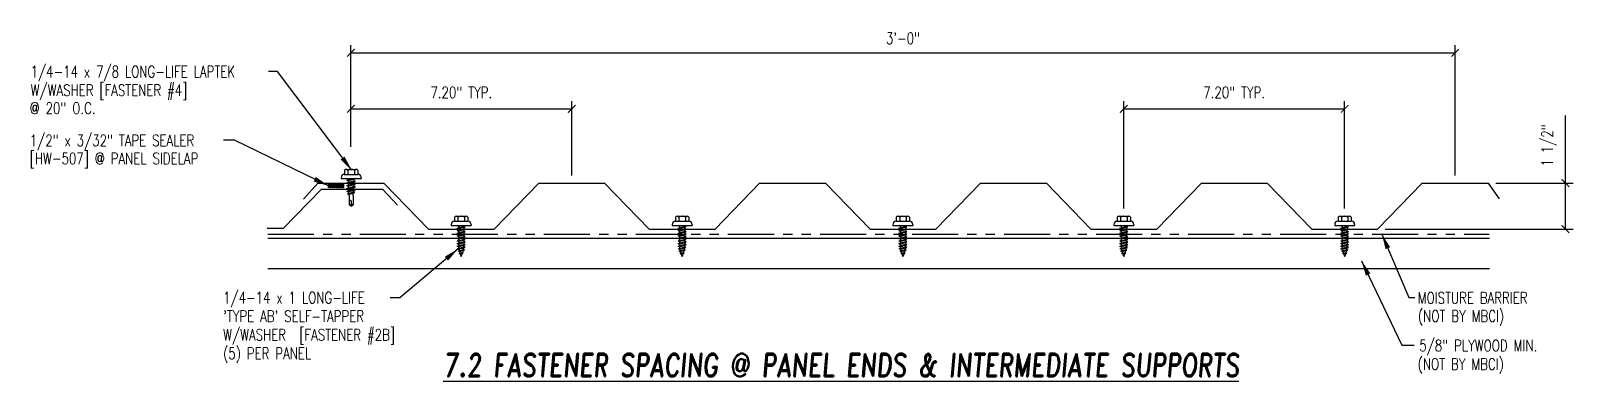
# Model space of a CAD drawing. Extents: x 0.1 to 50.4, y 36.7 to 48.2.
import ezdxf

# ---------------------------------------------------------------- set-up
doc = ezdxf.new("R2010")
doc.units = 0
doc.header["$LTSCALE"] = 4
doc.header["$MEASUREMENT"] = 0
doc.linetypes.add('PHANTOM', pattern=[2.5, 1.25, -0.25, 0.25, -0.25, 0.25, -0.25])
doc.layers.get('0').update_dxf_attribs({"linetype": 'CONTINUOUS'})
doc.layers.get('Defpoints').update_dxf_attribs({"linetype": 'CONTINUOUS'})
for name, color, linetype in [('FASTENER', 9, 'CONTINUOUS'), ('LABEL', 6, 'CONTINUOUS'), ('PANEL-S', 11, 'CONTINUOUS'), ('SUB', 3, 'CONTINUOUS'), ('TAPE', 9, 'CONTINUOUS'), ('TEXT', 2, 'CONTINUOUS'), ('WOOD', 3, 'CONTINUOUS')]:
    doc.layers.add(name, color=color, linetype=linetype)
doc.styles.add('ROMAND', font='romand', dxfattribs={"height": 0.075})
doc.styles.add('TEXT', font='SIMPLEX.shx', dxfattribs={"width": 0.75, "height": 0.375})
doc.styles.add('TEXT1', font='ROMANS.shx', dxfattribs={"width": 0.75, "height": 0.375})
doc.dimstyles.new('DETAIL', dxfattribs={"dimscale": 4, "dimtxt": 0.375, "dimasz": 0.0625, "dimexe": 0.0625, "dimexo": 0.0625, "dimgap": 0.0625, "dimtad": 1, "dimdec": 4, "dimzin": 3, "dimdsep": 46, "dimlunit": 4, "dimtxsty": 'TEXT1', "dimblk": 'ARCHTICK', "dimcen": 0.0625, "dimclrd": 7, "dimclre": 7, "dimclrt": 2, "dimadec": 0, "dimazin": 0, "dimtfac": 0.6, "dimtdec": 4, "dimtmove": 0, "dimatfit": 3, "dimfxl": 0, "dimfrac": 2, "dimtolj": 1, "dimtzin": 0, "dimarcsym": 0})
doc.dimstyles.new('DETAIL$7', dxfattribs={"dimscale": 4, "dimtxt": 0.375, "dimasz": 0.125, "dimexe": 0.0625, "dimexo": 0.0625, "dimgap": 0.0625, "dimtad": 1, "dimdec": 4, "dimzin": 3, "dimdsep": 46, "dimlunit": 4, "dimtxsty": 'TEXT', "dimblk": 'ARCHTICK', "dimcen": 0.0625, "dimclrd": 7, "dimclre": 7, "dimclrt": 2, "dimadec": 0, "dimazin": 0, "dimtfac": 0.6, "dimtdec": 4, "dimtmove": 0, "dimatfit": 3, "dimfxl": 0, "dimfrac": 2, "dimtolj": 1, "dimtzin": 0, "dimarcsym": 0})

# ---------------------------------------------------------------- blocks, each defined once
blk = doc.blocks.new('FZ6')
at = {"layer": 'FASTENER'}
for p, q in [((-0.3239869099777266, 0.0711859360493392), (-0.3239869099777266, 0.03687668227665597)), ((-0.3239869099777266, 0.03687668227665597), (0.3239869099777373, 0.03687668227666308)), ((-0.2239869099777287, 0.1711859360493406), (0.2153937419536298, 0.1711859360493406)), ((-0.2153937419537009, 0.305071462036608), (-0.2153937419537009, 0.1711859360493406)), ((-0.1609646679306422, 0.3365750513696852), (0.1609646679305037, 0.3365750513696852)), ((-0.1293153660073614, 0.03523158111422475), (-0.1235536827594252, 0.03687668227666308)), ((-0.0961841552079612, 0.01656038708256347), (-0.1293153660073649, 0.03523158111422475)), ((-0.1293153660073614, -0.04920672905866041), (0.0961841552079683, 0.01517888683114421)), ((-0.1235536827594252, 0.03687668227666308), (-0.08015346267329804, 0.03687668227666308)), ((-0.1065355939073989, 0.3050714620366008), (-0.1065355939073989, 0.1711859360493406)), ((-0.0961841552079612, 0.01656038708255636), (-0.02502983330196429, 0.03687668227666308)), ((-0.08015346267329804, 0.03687668227666308), (0.0801534626733087, 0.03687668227666308)), ((-0.08015346267329804, 0.02113754097815246), (-0.08015346267329804, -0.03516980602034181)), ((0.08015346267330514, 0.03687668227666308), (0.0801534626733087, 0.01060173293554811)), ((0.129315366007372, -0.003492307200524181), (0.0961841552079683, 0.01517888683114421)), ((0.1065355939074095, 0.3050714620366008), (0.1065355939074095, 0.1711859360493406)), ((0.2153937419536298, 0.305071462036544), (0.2153937419536298, 0.1711859360493406)), ((0.3239869099776662, 0.07118593604934631), (0.3239869099776662, 0.03687668227665597)), ((-0.0961841552079612, -0.0678779230903146), (-0.1293153660073649, -0.04920672905866041)), ((-0.1293153660073614, -0.1336450392315456), (0.0961841552079683, -0.06925942334174096)), ((-0.0961841552079612, -0.1523162332631998), (-0.1293153660073649, -0.1336450392315385)), ((-0.1293153660073614, -0.2180833494044236), (0.0961841552079683, -0.1536977335146261)), ((-0.0961841552079612, -0.2367545434360849), (-0.1293153660073649, -0.2180833494044165)), ((-0.1293153660073614, -0.3025216595773017), (0.0961841552079683, -0.2381360436875042)), ((-0.0961841552079612, -0.321192853608963), (-0.1293153660073649, -0.3025216595773017)), ((-0.1293153660073614, -0.3869599697501869), (0.0961841552079683, -0.3225743538603822)), ((-0.0961841552079612, -0.4056311637818482), (-0.1293153660073649, -0.3869599697501869)), ((-0.1293153660073614, -0.471398279923072), (0.0961841552079683, -0.4070126640332674)), ((-0.0961841552079612, -0.4900694739547262), (-0.1293153660073649, -0.4713982799230649)), ((-0.1293153660073614, -0.5558365900959501), (0.0961841552079683, -0.4914509742061526)), ((-0.0961841552079612, -0.06817484485672054), (0.129315366007372, -0.003789228966923019)), ((-0.0961841552079612, -0.1523162332632069), (0.129315366007372, -0.08793061737340224)), ((-0.0961841552079612, -0.2367545434360849), (0.129315366007372, -0.1723689275462874)), ((-0.0961841552079612, -0.3211928536089701), (0.129315366007372, -0.2568072377191655)), ((-0.0961841552079612, -0.4056311637818553), (0.129315366007372, -0.3412455478920506)), ((-0.0961841552079612, -0.4900694739547333), (0.129315366007372, -0.4256838580649358)), ((-0.08015346267330159, -0.06330076919473271), (-0.08015346267329804, -0.1196081161932199)), ((-0.08015346267329804, -0.1477390793676179), (-0.08015346267329804, -0.2040464263660979)), ((-0.08015346267329804, -0.232177389540503), (-0.08015346267329804, -0.2884847365389831)), ((-0.08015346267330159, -0.3166156997133811), (-0.08015346267329804, -0.3729230467118683)), ((-0.08015346267329804, -0.4010540098862663), (-0.08015346267329804, -0.4573613568847463)), ((-0.08015346267329804, -0.4854923200591443), (-0.08015346267329804, -0.5417996670576244)), ((0.08015346267330514, -0.01631878736229453), (0.0801534626733087, -0.07383657723732995)), ((0.08015346267330514, -0.101967540411728), (0.0801534626733087, -0.1582748874102151)), ((0.0801534626733087, -0.1864058505846131), (0.0801534626733087, -0.2427131975830932)), ((0.08015346267330514, -0.2696337178809358), (0.0801534626733087, -0.3271515077559783)), ((0.08015346267330514, -0.3552824709303692), (0.0801534626733087, -0.4115898179288635)), ((0.0801534626733087, -0.4397207811032544), (0.0801534626733087, -0.4960281281017416)), ((0.129315366007372, -0.08793061737340224), (0.0961841552079683, -0.06925942334174096)), ((0.129315366007372, -0.1723689275462874), (0.0961841552079683, -0.1536977335146261)), ((0.129315366007372, -0.2568072377191655), (0.0961841552079683, -0.2381360436875042)), ((0.129315366007372, -0.3412455478920506), (0.0961841552079683, -0.3225743538603822)), ((0.129315366007372, -0.4256838580649358), (0.0961841552079683, -0.4070126640332674)), ((0.129315366007372, -0.5101221682378139), (0.0961841552079683, -0.4914509742061526)), ((-0.0961841552079612, -0.5745077841276114), (-0.1293153660073649, -0.5558365900959501)), ((-0.1293153660073614, -0.6402749002688353), (0.0961841552079683, -0.5758892843790306)), ((-0.0961841552079612, -0.6589460943004966), (-0.1293153660073649, -0.6402749002688282)), ((-0.1214922631558473, -0.7224795236802137), (0.09150921840521065, -0.6616624030857352)), ((-0.08836105235645064, -0.7411507177118679), (-0.1214922631558508, -0.7224795236802066)), ((-0.0961841552079612, -0.5745077841276114), (0.129315366007372, -0.5101221682378139)), ((-0.0961841552079612, -0.6589460943004966), (0.129315366007372, -0.5945604784106919)), ((-0.09452869859061863, -0.7992190782115713), (0.07060241854309623, -0.7520701147817448)), ((-0.0613974877912149, -0.8178902722432255), (-0.09452869859062218, -0.7992190782115642)), ((-0.08836105235645064, -0.741150717711875), (0.1246404292046144, -0.6803335971173965)), ((-0.08015346267329804, -0.5699306302320295), (-0.08015346267329804, -0.6262379772305096)), ((-0.06253537533311615, -0.8766675605595182), (0.03445653448082808, -0.8473150380682171)), ((-0.02940416453371952, -0.8953387545911724), (-0.06253537533312326, -0.8766675605595111)), ((-0.0613974877912149, -0.8178902722432326), (0.1037336293424964, -0.7707413088134061)), ((-0.02940416453371952, -0.8953387545911795), (0.06758774528023537, -0.8659862320998784)), ((0.06758774528023537, -0.8659862320998784), (0.03445653448082808, -0.8473150380682171)), ((0.1037336293424964, -0.7707413088134061), (0.07060241854309623, -0.7520701147817448)), ((0.0801534626733087, -0.5241590912761396), (0.0801534626733087, -0.5804664382746196)), ((0.1246404292046144, -0.6803335971173965), (0.09150921840521065, -0.6616624030857352)), ((0.129315366007372, -0.5945604784106919), (0.0961841552079683, -0.5758892843790306))]:
    blk.add_line(p, q, dxfattribs=at)
for centre, radius, start, end in [((-0.2239869099777252, 0.0711859360493392), 0.1, 90.0000000000005, 180), ((-0.1609646679306422, 0.2738044223143916), 0.06277062905529672, 29.87541791658705, 150.1245820834162), ((-3.197442310920451e-14, 0.14103715330711), 0.195594190122193, 56.99742822392973, 123.0025717760438), ((0.1609646679305037, 0.2738044223143916), 0.06277062905529672, 29.87541791658385, 150.1245820834129), ((0.2239869099776648, 0.07118593604934631), 0.1, 0, 90.00000000000081), ((0.6756851001468434, -0.6417423795443611), 0.7565649493724578, 180.9696385413388, 185.1764911099044), ((0.6756851001468434, -0.6417423795443611), 0.7565649493724578, 187.2549711433573, 191.3837262337976), ((0.6756851001468434, -0.6417423795443611), 0.7565649493724578, 193.4362524810864, 197.6722674843661), ((0.6756851001468434, -0.6417423795443611), 0.7565649493724578, 199.1495462112801, 206.7351003352727), ((-0.6756851001468327, -0.6417423795443611), 0.7565649493724578, 333.2648996647272, 342.2085191220265), ((-0.6756851001468327, -0.6417423795443611), 0.7565649493724578, 343.5473299054932, 349.3967958626264), ((-0.6756851001468327, -0.6417423795443611), 0.7565649493724578, 351.6647729490983, 356.090076519399), ((-0.6756851001468327, -0.6417423795443611), 0.7565649493724578, 358.2537183196779, 2.510921717964393)]:
    blk.add_arc(centre, radius, start, end, dxfattribs=at)
blk = doc.blocks.new('FD-F2b')
at = {"layer": 'TEXT', "style": 'TEXT1', "width": 0.75}
for s, p in [('1/4-14 x 1 LONG-LIFE', (0.004667300146735442, -0.04080364303275985)), ("'TYPE AB' SELF-TAPPER", (0.004667300146735442, -0.1925893573184742)), ('W/WASHER', (0.004667300146735442, -0.3443750716041885)), ('[FASTENER #2B]', (0.6254571089392016, -0.3443750716041885))]:
    blk.add_text(s, height=0.09375, dxfattribs=at).set_placement(p)
blk.add_attdef('(QUANTITY)', (0.004667300146735442, -0.4961607858899028), '', height=0.09375, dxfattribs=at)
at = {"layer": 'TEXT', "style": 'TEXT1', "flags": 1}
for tag, p in [('Color', (0.01989051812644504, -0.7144662843459854)), ('Calc', (0.01989051812644504, -0.7144662843459854)), ('Opt1', (0.01989051812644504, -0.7144662843459854)), ('Opt2', (0.01989051812644504, -0.7144662843459854)), ('Opt3', (0.01989051812644504, -0.7144662843459854)), ('Description', (0.01989051812644504, -0.7144662843459854)), ('Multiple', (0.01989051812644504, -0.7144662843459854)), ('Part', (0.01989051812644504, -0.7144662843459854)), ('Spare1', (0.01989051812644504, -0.9019662843459854)), ('Spare2', (0.01989051812644504, -0.9019662843459854)), ('Spare3', (0.01989051812644504, -0.9019662843459854)), ('Spare4', (0.01989051812644504, -0.9019662843459854)), ('Spare5', (0.01989051812644504, -0.9019662843459854)), ('Spare6', (0.01989051812644504, -0.9019662843459854)), ('Spare7', (0.01989051812644504, -0.9019662843459854)), ('Spare8', (0.01989051812644504, -0.9019662843459854)), ('Spare9', (0.01989051812644504, -0.9019662843459854)), ('Spare10', (0.01989051812644504, -0.9019662843459854))]:
    blk.add_attdef(tag, p, '', height=0.09375, dxfattribs=at)
blk = doc.blocks.new('_ArchTick')
at = {"color": 0, "const_width": 0.15}
blk.add_lwpolyline([(-0.5, -0.5), (0.5, 0.5)], dxfattribs=at)
blk = doc.blocks.new('*D5')
at = {"layer": 'Defpoints', "color": 0}
for p in [(47.59188890705121, 43.1925645499269), (50.1159887830392, 43.19256454992689), (43.99188890705119, 41.6925645499269)]:
    blk.add_point(p, dxfattribs=at)
at = {"layer": 'TEXT', "color": 7, "lineweight": -2}
for p, q in [((50.1159887830392, 43.19256454992689), (50.1159887830392, 45.40238597849832)), ((47.84188890705121, 43.1925645499269), (50.3659887830392, 43.19256454992689)), ((50.1159887830392, 41.69256454992689), (50.1159887830392, 43.19256454992689)), ((44.24188890705119, 41.6925645499269), (50.3659887830392, 41.69256454992689))]:
    blk.add_line(p, q, dxfattribs=at)
at = {"layer": 'TEXT', "color": 7, "lineweight": -2, "xscale": 0.25, "yscale": 0.25, "zscale": 0.25}
for p, rotation in [((50.1159887830392, 43.19256454992689), 90), ((50.1159887830392, 41.69256454992689), 270)]:
    blk.add_blockref('_ArchTick', p, dxfattribs=dict(at, rotation=rotation))
at = {"layer": 'TEXT', "color": 2, "insert": (49.58027449732491, 44.42247526421262), "char_height": 0.375, "attachment_point": 5, "rotation": 90, "style": 'TEXT1'}
blk.add_mtext('\\A1;1 1/2"', dxfattribs=at)
blk = doc.blocks.new('*D6')
at = {"layer": 'Defpoints', "color": 0}
for p in [(46.51888890705121, 47.44822539433729), (10.51888890705121, 44.67289853936545), (46.51888890705121, 43.1925645499269)]:
    blk.add_point(p, dxfattribs=at)
at = {"layer": 'TEXT', "color": 7, "lineweight": -2}
for p, q in [((10.51888890705121, 44.92289853936545), (10.51888890705121, 47.69822539433729)), ((10.51888890705121, 47.44822539433729), (46.51888890705121, 47.44822539433729)), ((46.51888890705121, 43.4425645499269), (46.51888890705121, 47.69822539433729))]:
    blk.add_line(p, q, dxfattribs=at)
at = {"layer": 'TEXT', "color": 7, "lineweight": -2, "xscale": 0.25, "yscale": 0.25, "zscale": 0.25, "rotation": 180}
blk.add_blockref('_ArchTick', (10.51888890705121, 47.44822539433729), dxfattribs=at)
at = {"layer": 'TEXT', "color": 7, "lineweight": -2, "xscale": 0.25, "yscale": 0.25, "zscale": 0.25}
blk.add_blockref('_ArchTick', (46.51888890705121, 47.44822539433729), dxfattribs=at)
at = {"layer": 'TEXT', "color": 2, "insert": (28.51888890705121, 47.92143968005157), "char_height": 0.375, "attachment_point": 5, "style": 'TEXT1'}
blk.add_mtext('\\A1;3\'-0"', dxfattribs=at)
blk = doc.blocks.new('LAY-LAB')
at = {"layer": 'LABEL', "color": 6, "style": 'ROMAND', "oblique": 5, "width": 0.75}
blk.add_attdef('LAY-LAB', (0.01702886095377032, 0.03621175060766779), '', height=0.1875, dxfattribs=at)
blk = doc.blocks.new('A$C22B817AC')
at = {"layer": 'TAPE'}
h = blk.add_hatch(dxfattribs=at)
h.set_pattern_fill('DOTS', color=256, scale=0.35, angle=270, style=0)
h.set_pattern_definition([(270, (-46.17302440794057, -15.33899326748165), (0.021875, -0.0109375), [0, -0.021875])])
h.paths.add_polyline_path([(-1.947933387962905, 1.155896341202929), (-1.928330482338112, 1.267069470455869), (-2.420734295668467, 1.353893917576045), (-2.440337201293261, 1.242720788323105)])
for p, q in [((-2.440337201293261, 1.242720788323105), (-2.420734295668467, 1.353893917576045)), ((-2.440337201293261, 1.242720788323105), (-1.947933387962905, 1.155896341202929)), ((-2.420734295668467, 1.353893917576045), (-1.928330482338112, 1.267069470455869)), ((-1.947933387962905, 1.155896341202929), (-1.928330482338112, 1.267069470455869))]:
    blk.add_line(p, q, dxfattribs=at)
blk = doc.blocks.new('fz5')
at = {"layer": 'FASTENER'}
for p, q in [((-0.3257336523008476, 0.0711859360493392), (-0.3257336523008476, 0.03687668227665597)), ((-0.3257336523008476, 0.03687668227665597), (0.3222401676546127, 0.03687668227666308)), ((-0.2257336523008497, 0.1711859360493406), (0.2136469996305088, 0.1711859360493406)), ((-0.2171404842768219, 0.305071462036608), (-0.2171404842768219, 0.1711859360493406)), ((-0.1627114102537632, 0.3365750513696923), (0.1592179256073791, 0.3365750513696923)), ((-0.1409534310539051, -0.01403083081205381), (0.03734135838194774, 0.03687668227666308)), ((-0.1082823362305234, 0.3050714620365937), (-0.1082823362305234, 0.1711859360493406)), ((-0.1052880164057832, -0.03413018308585691), (0.1374599464076702, 0.03518028377235538)), ((-0.08803113739200441, 0.03687668227666308), (-0.08803113739200441, 0.001079775424969398)), ((-0.08803113739200441, 0.03687668227666308), (0.08453765274576597, 0.03687668227666308)), ((0.08453765274576597, 0.03687668227666308), (0.1344497620375265, 0.03687668227666308)), ((0.08453765274576952, 0.02006967753533218), (0.08453765274576952, -0.04054461424517797)), ((0.1047888515842885, 0.3050714620365937), (0.1047888515842885, 0.1711859360493406)), ((0.1374599464076702, 0.03518028377235538), (0.1344497620375265, 0.03687668227666308)), ((0.2136469996305088, 0.3050714620365511), (0.2136469996305088, 0.1711859360493406)), ((0.3222401676545417, 0.07118593604934631), (0.3222401676545417, 0.03687668227665597)), ((-0.1052880164057832, -0.03413018308585691), (-0.1409534310539051, -0.01403083081205381)), ((-0.1409534310539051, -0.1049278210469211), (0.1017945317595483, -0.03561735418870882)), ((-0.1052880164057832, -0.1250271733207242), (-0.1409534310539051, -0.1049278210469211)), ((-0.1409534310539051, -0.1958248112817884), (0.1017945317595483, -0.1265143444235761)), ((-0.1052880164057832, -0.2159241635555915), (-0.1409534310539051, -0.1958248112817884)), ((-0.1409534310539051, -0.2867218015166557), (0.1017945317595483, -0.2174113346584434)), ((-0.1052880164057832, -0.3068211537904588), (-0.1409534310539051, -0.2867218015166557)), ((-0.1409534310539051, -0.377618791751523), (0.1017945317595483, -0.3083083248933107)), ((-0.1052880164057832, -0.3977181440253261), (-0.1409534310539051, -0.377618791751523)), ((-0.1220416360769754, -0.4631160030395947), (0.0885005517078632, -0.4030010708293048)), ((-0.08637622142885348, -0.4832153553133978), (-0.1220416360769754, -0.4631160030395947)), ((-0.1052880164057832, -0.1250271733207242), (0.1374599464076702, -0.05571670646251192)), ((-0.1052880164057832, -0.2159241635555915), (0.1374599464076702, -0.1466136966973792)), ((-0.1052880164057832, -0.3068211537904588), (0.1374599464076702, -0.2375106869322465)), ((-0.1052880164057832, -0.3977181440253261), (0.1374599464076702, -0.3284076771671138)), ((-0.08803113739200441, -0.02920292302938776), (-0.08803113739200441, -0.0898172148098979)), ((-0.08803113739200441, -0.1200999132642551), (-0.08803113739200441, -0.1807142050447652)), ((-0.08382277888452094, -0.2704096062344377), (-0.08803113739200441, -0.2109969034991224)), ((-0.08637622142885348, -0.4832153553133978), (0.1241659663559851, -0.4231004231031079)), ((-0.07751193847176907, -0.3595046975359182), (-0.08172029697924543, -0.3000919948005958)), ((-0.0712010980590243, -0.4485997888373987), (-0.07540945656649356, -0.3891870861020834)), ((-0.06646003862478622, -0.5155330489947829), (-0.06909861615374169, -0.4782821774035568)), ((0.06299154628657178, -0.5151802129509093), (0.06838567524350125, -0.439027057352412)), ((0.07057495566764871, -0.4081192659146922), (0.07495705135898234, -0.3462537788835007)), ((0.0771463317831298, -0.3153459874457738), (0.08152842747447053, -0.2534805004145895)), ((0.08371770789861799, -0.2225727089768625), (0.08453765274576952, -0.2109969034991224)), ((0.08453765274576952, -0.07082731269954223), (0.08453765274576952, -0.1314416044800453)), ((0.08453765274576952, -0.1617243029344024), (0.08453765274576952, -0.2109969034991224)), ((0.1241659663559851, -0.4231004231031079), (0.0885005517078632, -0.4030010708293048)), ((0.1374599464076702, -0.05571670646251192), (0.1017945317595483, -0.03561735418870882)), ((0.1374599464076702, -0.1466136966973792), (0.1017945317595483, -0.1265143444235761)), ((0.1374599464076702, -0.2375106869322465), (0.1017945317595483, -0.2174113346584434)), ((0.1374599464076702, -0.3284076771671138), (0.1017945317595483, -0.3083083248933107)), ((-0.06646003862478622, -0.5155330489947829), (-0.06646003862478622, -0.819984783339244)), ((-0.001746742323117445, -0.8655537150908543), (-0.06646003862478622, -0.819984783339244)), ((-0.003145499025965393, -0.8538366038151679), (0.008950598423258072, -0.7138288753829869)), ((-0.001746742323117445, -0.8655537150908543), (0.06296655397855133, -0.8199847833392511)), ((0.06296655397855133, -0.5158867690668529), (0.06296655397855133, -0.819984783339244))]:
    blk.add_line(p, q, dxfattribs=at)
for centre, radius, start, end in [((-0.2257336523008497, 0.0711859360493392), 0.1, 90.0000000000005, 180), ((-0.1627114102537632, 0.2738044223143916), 0.06277062905529672, 29.87541791658705, 150.1245820834162), ((-0.001746742323156525, 0.14103715330711), 0.195594190122193, 56.99742822392973, 123.0025717760438), ((0.1592179256073791, 0.2738044223143916), 0.06277062905529672, 29.87541791658385, 150.1245820834129), ((0.2222401676545402, 0.07118593604934631), 0.1, 0, 90.00000000000081), ((-0.03627573630953052, -0.7227384504607173), 0.04609557333874754, 11.14454555051887, 130.9060011362953), ((0.03904108830937147, -0.8547425298941675), 0.04219631326387199, 55.45845230643774, 194.8453903687717), ((0.07296655397854934, -0.5158867690668529), 0.01, 175.9483557626219, 180)]:
    blk.add_arc(centre, radius, start, end, dxfattribs=at)
blk = doc.blocks.new('FD-F4')
at = {"layer": 'TEXT', "style": 'TEXT1', "width": 0.75}
for s, p in [('1/4-14 x 7/8 LONG-LIFE LAPTEK', (0.004667300146735442, -0.04080364303275985)), ('W/WASHER [FASTENER #4]', (0.004667300146735442, -0.1925893573184742))]:
    blk.add_text(s, height=0.09375, dxfattribs=at).set_placement(p)
blk.add_attdef('(QUANTITY)', (1.484692270657243, -0.1925893573184742), '', height=0.09375, dxfattribs=at)

msp = doc.modelspace()

# ---------------------------------------------------------------- linework, layer by layer
at = {"layer": 'PANEL-S'}
for points in [[(12.04260214719427, 42.46927360143938), (11.56224377987914, 42.98533938934143), (9.547259168739998, 42.98533938934143), (8.310081148267528, 41.71616347685584), (7.793012029241126, 41.71616347685584)], [(8.973708405038423, 42.66995973711124), (9.445888907051199, 43.1925645499269), (11.59188890705121, 43.1925645499269), (13.04588890705116, 41.6925645499269), (15.19188890705124, 41.6925645499269), (16.64588890705119, 43.1925645499269), (18.7918889070512, 43.1925645499269), (20.24588890705121, 41.6925645499269), (22.39188890705117, 41.6925645499269), (23.84588890705123, 43.1925645499269), (25.99188890705119, 43.1925645499269), (27.4458889070512, 41.6925645499269), (29.59188890705121, 41.6925645499269), (31.04588890705122, 43.1925645499269), (33.19188890705118, 43.1925645499269), (34.64588890705119, 41.6925645499269), (36.7918889070512, 41.6925645499269), (38.24588890705121, 43.1925645499269), (40.39188890705123, 43.1925645499269), (41.84588890705118, 41.6925645499269), (43.99188890705119, 41.6925645499269), (45.4458889070512, 43.1925645499269), (47.59188890705121, 43.1925645499269), (47.95324206195255, 42.67649876202496)]]:
    msp.add_lwpolyline(points, dxfattribs=at)
at = {"layer": 'SUB', "linetype": 'PHANTOM', "ltscale": 0.3}
msp.add_line((7.813226176754455, 41.52305659183889), (47.62749357539721, 41.52305659183889), dxfattribs=at)
at = {"layer": 'TEXT', "color": 7}
for p, q in [((10.51888890705121, 44.37975729068636), (10.51888890705121, 45.8690523719649)), ((17.71888890705119, 43.4425645499269), (17.71888890705119, 45.8690523719649)), ((35.7165425003321, 42.36096115933697), (35.7165425003321, 45.8683276174006)), ((42.91654250033208, 42.36096115933697), (42.91654250033208, 45.8683276174006)), ((10.51888890705121, 45.6190523719649), (17.71888890705119, 45.6190523719649)), ((35.7165425003321, 45.6183276174006), (42.91654250033208, 45.6183276174006))]:
    msp.add_line(p, q, dxfattribs=at)
at = {"layer": 'WOOD'}
for p, q in [((7.807043918883394, 41.39927825971641), (47.64355940025797, 41.39927825971641)), ((7.807043918883394, 40.39927825971641), (47.64355940025797, 40.39927825971641))]:
    msp.add_line(p, q, dxfattribs=at)

# ---------------------------------------------------------------- block references
at = {"layer": 'FASTENER'}
for name, p in [('fz5', (10.5289074505606, 43.30604294601224)), ('FZ6', (14.11654250033214, 41.77438610796728)), ('FZ6', (21.31654250033219, 41.77438610796728)), ('FZ6', (28.51654250033218, 41.77438610796728)), ('FZ6', (35.71654250033217, 41.77438610796728)), ('FZ6', (42.91654250033216, 41.77438610796728))]:
    msp.add_blockref(name, p, dxfattribs=at)
at = {"layer": 'LABEL', "xscale": 4, "yscale": 4, "zscale": 4}
msp.add_blockref('LAY-LAB', (13.47667907748132, 36.72873359353386), dxfattribs=at).add_auto_attribs({'LAY-LAB': '%%U7.2 FASTENER SPACING @ PANEL ENDS & INTERMEDIATE SUPPORTS'})
at = {"layer": 'TEXT', "xscale": 4, "yscale": 4, "zscale": 4}
msp.add_blockref('FD-F4', (0.06071276066144549, 46.8093805131204), dxfattribs=at)
at = {"layer": 'TEXT', "color": 7, "xscale": 0.25, "yscale": 0.25, "zscale": 0.25, "rotation": 180}
for p in [(10.51888890705121, 45.6190523719649), (35.7165425003321, 45.6183276174006)]:
    msp.add_blockref('_ArchTick', p, dxfattribs=at)
at = {"layer": 'TEXT', "color": 7, "xscale": 0.25, "yscale": 0.25, "zscale": 0.25}
for p in [(17.71888890705119, 45.6190523719649), (42.91654250033208, 45.6183276174006)]:
    msp.add_blockref('_ArchTick', p, dxfattribs=at)
at = {"layer": 'TEXT', "xscale": -1, "rotation": 350.0000000000001}
msp.add_blockref('A$C22B817AC', (7.672835959991993, 42.24434587011396), dxfattribs=at)
at = {"layer": 'TEXT', "xscale": 4, "yscale": 4, "zscale": 4}
msp.add_blockref('FD-F2b', (6.336628384188558, 39.4290507085711), dxfattribs=at).add_auto_attribs({'(QUANTITY)': '(5) PER PANEL'})

# ---------------------------------------------------------------- texts
at = {"layer": 'TEXT', "style": 'TEXT1', "width": 0.75}
for s, p in [('@ 20" O.C.', (0.04989675976271712, 45.4533350857626)), ('1/2" x 3/32" TAPE SEALER ', (0.04989675976271712, 44.39899295909324)), ('[HW-507] @ PANEL SIDELAP', (0.04989675976271712, 43.8090780461718)), ('MOISTURE BARRIER', (45.29838421904924, 39.25642662464223)), ('(NOT BY MBCI)', (45.30817640512393, 38.66324819624404)), ('5/8" PLYWOOD MIN.', (45.35009604729444, 37.70061504699936)), ('(NOT BY MBCI)', (45.29817440237238, 37.09545303739745))]:
    msp.add_text(s, height=0.375, dxfattribs=at).set_placement(p)
at = {"layer": 'TEXT', "color": 2, "char_height": 0.375, "attachment_point": 5, "style": 'TEXT1'}
for insert in [(14.1188889070512, 46.15476665767918), (39.31654250033209, 46.15404190311488)]:
    msp.add_mtext('\\A1;7.20" TYP.', dxfattribs=dict(at, insert=insert))

# ---------------------------------------------------------------- dimensions: what is measured, and where the dimension line sits
at = {"layer": 'TEXT'}
dim = msp.add_linear_dim(base=(46.51888890705121, 47.44822539433729), p1=(10.51888890705121, 44.67289853936545), p2=(46.51888890705121, 43.1925645499269), dimstyle='DETAIL', dxfattribs=at)
dim.commit()
dim.dimension.update_dxf_attribs({"geometry": '*D6', "text_midpoint": (28.51888890705121, 47.92143968005157)})
dim = msp.add_linear_dim(base=(50.1159887830392, 43.19256454992689), p1=(43.99188890705119, 41.6925645499269), p2=(47.59188890705121, 43.1925645499269), angle=90, dimstyle='DETAIL', dxfattribs=at)
dim.commit()
dim.dimension.update_dxf_attribs({"geometry": '*D5', "text_midpoint": (49.58027449732491, 44.42247526421262)})

# ---------------------------------------------------------------- leaders
for points in [[(10.54778792265398, 43.61111440804878), (8.131759505806471, 46.83860671195044), (7.832002241170031, 46.83860671195044)], [(9.791895114960681, 43.10087054979955), (6.728896086701226, 44.59807546699111), (6.369187369137492, 44.59807546699111)]]:
    msp.add_leader(points, dimstyle='DETAIL$7', override={"dimgap": 0.0625, "dimtad": 0}, dxfattribs=at)
for points in [[(44.12950923772229, 41.52940311923119), (45.01288698289338, 39.45589271098841), (45.20599993673989, 39.45589271098841)], [(14.01573415340696, 41.04668714108814), (12.11179579379819, 39.44917261920345), (11.80346576988292, 39.44917261920345)], [(43.4664034793723, 40.65779146473177), (44.78356522826869, 37.89985187838634), (45.18186081750909, 37.89985187838634)]]:
    msp.add_leader(points, dimstyle='DETAIL$7', dxfattribs=at)

doc.saveas('drawing.dxf')
